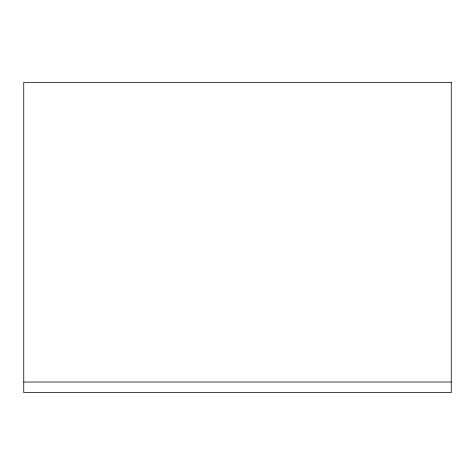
<?xml version="1.0" encoding="UTF-8"?>
<svg xmlns="http://www.w3.org/2000/svg" width="475" height="475" viewBox="0 0 475 475"><rect width="100%" height="100%" fill="white"/><g stroke="black" fill="none" stroke-linecap="round" stroke-linejoin="round"><path stroke-width="0.71" d="M23.75 382.037L451.25 382.037M451.25 82.371L23.75 82.371L23.75 392.629L451.25 392.629L451.25 82.371"/></g></svg>
